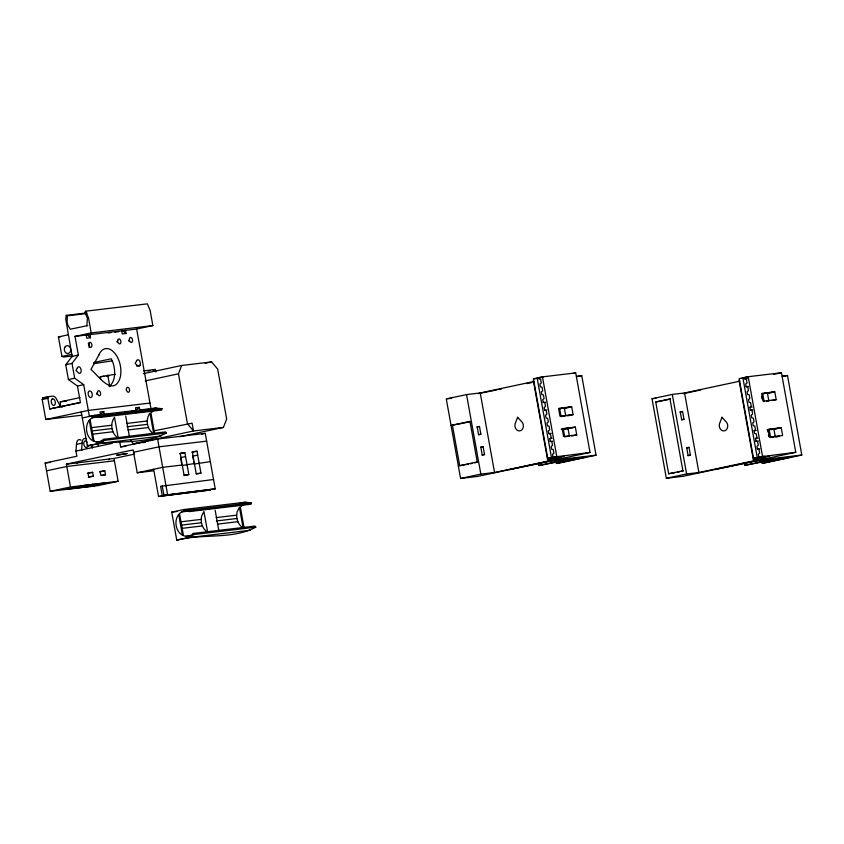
<?xml version="1.0" encoding="UTF-8"?>
<svg xmlns="http://www.w3.org/2000/svg" width="844" height="844" viewBox="0 0 844 844"><rect width="100%" height="100%" fill="white"/><g stroke="black" fill="none" stroke-linecap="round" stroke-linejoin="round"><path stroke-width="1.27" d="M118.128 481.312L70.485 486.999L66.37 464.147L114.014 458.461L118.128 481.312L97.862 485.627L50.218 491.313L45.133 463.008L76.878 456.235L75.949 451.086L76.487 444.366A6.024 3.566 78 0 1 81.045 440.135M86.668 438.943A6.024 3.566 78 0 0 82.121 443.163L81.583 449.884L82.564 449.768M86.805 312.892L66.254 315.35L65.737 318.969L72.109 356.39L65.758 364.713L68.417 379.526L77.437 386.014L80.391 402.398L49.743 408.939L47.834 398.326L48.488 396.648L52.687 396.152A6.024 3.566 78 0 1 56.295 398.748L59.481 404.582A6.341 3.756 78 0 0 62.277 407.219M66.254 315.35L67.362 315.846L67.13 322.419L68.069 325.636L70.316 329.213L87.744 325.584M116.556 436.865C111.208 432.086 110.058 423.076 114.51 417.347L118.202 437.92M152.047 432.634C146.698 427.855 145.558 418.846 150 413.117L153.703 433.679M201.157 519.398L201.621 516.127L203.931 511.517L207.635 532.089C203.182 529.631 201.115 524.293 201.157 519.398L180.711 521.835M236.658 515.156L237.122 511.897L239.422 507.286L243.125 527.859C238.673 525.39 236.605 520.062 236.658 515.156L216.201 517.604M99.982 417.39L100.33 416.06L161.974 408.707L161.637 410.036L99.982 417.39C95.52 415.322 90.234 417.759 88.114 422.011A12.85 10.35 83.2 0 0 91.331 439.872L96.469 442.182L102.905 441.591M189.404 511.559L189.752 510.23L251.396 502.876L251.058 504.206L189.404 511.559C184.952 509.491 179.667 511.939 177.546 516.18A12.85 10.35 83.2 0 0 180.764 534.052C184.34 537.259 190.122 537.016 193.339 533.419L254.993 526.065L255.774 527.162C232.385 539.928 202.011 533.281 176.765 540.16L171.722 512.118L183.792 509.544L245.446 502.191L251.396 502.876M86.805 325.7L87.417 318.251L84.885 312.101L85.729 311.193L147.383 303.84L150.158 310.529L152.859 325.573L136.654 329.033L75 336.387L78.355 355.05L72.014 363.374L65.758 364.713M81.752 415.195L45.787 419.489L42.2 399.528L42.854 397.851L48.488 396.648M223.396 427.412L193.508 430.978L187.431 423.73L178.453 373.829L181.724 365.473L211.612 361.907L217.689 369.144L226.667 419.057L223.396 427.412L179.962 436.675M108.676 459.79L109.277 459.009M100.12 414.583L103.77 411.534L104.34 414.657L106.871 414.351M135.61 410.353L139.271 407.304L139.83 410.427L142.33 410.121M81.214 411.935L87.343 445.991C112.59 439.112 142.952 445.759 166.342 432.983L165.561 431.896L103.917 439.249L99.054 442.056M166.342 432.983L104.698 440.336L99.413 443.416L87.343 445.991M153.724 410.416L150.939 413.001L154.631 433.573M255.774 527.162L194.12 534.516L188.834 537.586L176.765 540.16M243.146 504.585L240.361 507.181L244.064 527.743M542.745 377.331L533.408 378.798L547.724 458.334L558.686 456.53L553.084 457.195L552.546 454.251L553.928 453.249L553.274 449.588L551.649 449.219L551.143 446.455L552.525 445.453L551.87 441.781L550.246 441.423L549.739 438.658L551.121 437.656L550.467 433.985L548.843 433.626L548.336 430.851L549.718 429.849L549.064 426.188L547.439 425.83L546.933 423.055L548.315 422.053L547.661 418.392L546.036 418.033L545.53 415.259L546.912 414.256L546.258 410.595L544.633 410.226L544.127 407.462L545.509 406.46L544.855 402.788L543.23 402.43L542.724 399.666L544.106 398.663L543.452 394.992L541.827 394.633L541.321 391.859L542.703 390.867L542.048 387.196L540.424 386.837L539.917 384.062L541.299 383.06L540.645 379.399L539.021 379.04L538.767 377.648L542.449 376.867L575.703 372.9L590.019 452.447L477.546 476.427L460.592 478.442L446.276 398.906L466.542 394.581L480.225 392.945L534.146 381.456M748.491 377.173L739.154 378.639L753.47 458.186L764.432 456.372L758.83 457.037L758.302 454.093L759.674 453.091L759.02 449.43L757.395 449.071L756.899 446.297L758.271 445.294L757.617 441.634L755.992 441.264L755.496 438.5L756.868 437.498L756.213 433.837L754.589 433.468L754.093 430.704L755.464 429.702L754.81 426.03L753.186 425.671L752.69 422.907L754.061 421.905L753.407 418.234L751.782 417.875L751.287 415.1L752.658 414.098L752.004 410.437L750.379 410.078L749.883 407.304L751.255 406.302L750.601 402.641L748.976 402.282L748.48 399.507L749.852 398.505L749.198 394.844L747.573 394.475L747.077 391.711L748.449 390.709L747.795 387.037L746.17 386.679L745.674 383.914L747.045 382.912L746.391 379.241L744.767 378.882L744.514 377.5L748.206 376.709L781.46 372.742L795.765 452.289L683.292 476.269L666.338 478.295L652.022 398.748L672.288 394.422L684.568 392.966L739.777 381.193M683.281 470.825L681.33 471.385M167.756 494.879L168.842 494.605M172.419 494.32L173.516 494.046M177.092 493.761L178.19 493.487M181.766 493.202L182.853 492.938M186.429 492.653L187.526 492.379M191.103 492.094L192.2 491.82M195.776 491.535L196.863 491.261M200.45 490.976L201.537 490.702M205.113 490.417L206.21 490.153M209.787 489.868L210.884 489.594M72.563 356.611A19.032 11.257 78 0 0 69.546 356.326L63.564 357.033L61.928 356.432L58.426 336.914L68.427 334.783M75 336.387L91.205 332.926L152.859 325.573M61.928 356.432L71.94 354.301M72.109 356.39L78.355 355.05M93.747 362.53L111.26 358.795L112.896 362.509A19.032 11.257 78 0 1 109.087 386.373M112.484 360.768L93.737 363.711M68.417 379.526L74.673 378.196L83.693 384.685L89.401 416.44L93.135 415.986M136.412 365.979L140.167 365.178M100.71 379.315L100.257 376.751L115.48 374.23M77.437 386.014L83.693 384.685M143.396 373.639L181.724 365.473M205.229 363.268L211.612 361.907M42.2 399.528L47.834 398.326M145.242 380.908L178.453 373.829M79.958 397.629L60.272 401.828A6.351 3.756 78 0 1 59.966 406.375M49.743 408.939L80.233 402.662M45.787 419.489L88.325 410.416L149.979 403.063M161.974 408.707L156.013 408.021L94.37 415.375L82.301 417.949M152.3 408.812L156.013 408.021M76.487 444.366L82.121 443.163M154.22 430.82L192.105 423.182L193.508 430.978L133.468 443.775L130.43 440.157M75.949 451.086L112.231 443.353M119.742 441.781L120.66 446.898L157.606 439.028L205.25 433.341L215.231 488.866L163.915 495.333L162.227 485.975M201.421 434.154L205.25 433.341M66.37 464.147L133.141 449.915L137.245 472.756L153.123 470.868M46.536 470.804L66.792 466.479L114.436 460.803M133.563 452.247L159.01 446.824L206.653 441.138M114.014 458.461L134.555 454.083M87.586 473.4L92.65 472.323L93.357 476.216L88.293 477.303M179.772 453.745L184.868 452.658L188.813 474.571L184.14 475.573L180.194 453.217L184.868 452.658M99.729 471.954L104.793 470.868L105.5 474.771L101.702 475.583M191.926 452.3L197.011 451.213L200.956 473.125L197.454 473.874M478.474 393.631L497.042 389.865M573.16 373.438L575.703 372.9M499.194 389.506L501.441 389.021M526.677 383.64L531.794 382.554M185.564 456.562L180.563 457.627L181.576 463.25M192.706 456.182L197.718 455.116M576.737 376.719L581.738 375.654L596.054 455.19L558.528 463.198L556.185 463.472L586.2 457.068L547.904 461.636L509.291 469.654M50.218 491.313L70.485 486.999M137.245 472.756L162.702 467.333L182.315 464.991M66.096 489.425L85.012 485.384L109.298 482.494L90.392 486.524M181.987 465.508L194.458 463.546M451.044 425.418L469.95 421.388L477.25 461.942A12.85 0.559 -10.2 0 1 474.623 462.828M564.583 416.124L561.049 416.535L559.646 408.739L564.647 407.673M559.646 408.739L569.362 407.114M476.955 427.032L479.487 426.494L480.89 434.291L478.358 434.829M564.066 408.464L571.694 406.829L573.097 414.636L568.012 415.723M158.556 496.483L209.924 490.005L158.556 496.483L153.65 469.264M163.915 495.333L215.231 488.866M567.01 415.712L570.766 414.91M682.954 393.747L700.731 389.96M773.811 374.377L781.46 372.742M655.735 402.008L670.4 398.969L655.735 402.008L668.638 473.748L674.968 472.682M782.483 376.561L787.484 375.496L801.8 455.043L764.284 463.039L761.932 463.324L791.957 456.921L753.65 461.489L715.047 469.496M568.297 427.95L563.296 429.016L564.699 436.812L568.234 436.39M565.448 429.005L573.013 427.391M480.605 447.309L483.137 446.771L484.54 454.568L482.008 455.106M567.717 428.741L575.344 427.106L576.747 434.913L571.662 435.989M239.411 503.478L245.446 502.191M764.126 401.565L762.723 393.768L767.734 392.703M762.723 393.768L772.45 392.143M680.032 412.062L682.574 411.524L683.978 419.32L681.435 419.858M767.143 393.494L774.781 391.859L776.185 399.666L772.365 400.478M458.345 465.972L477.25 461.942M553.084 457.195L590.019 452.447M460.592 478.442L480.848 474.128L494.542 472.492L561.302 458.26L547.619 459.896L533.303 380.349M547.619 459.896L564.024 456.393L547.724 458.334M538.556 463.082L538.999 465.519L569.025 459.125M575.924 458.303L538.999 465.519M774.18 428.573L767.639 429.976L768.04 432.202M771.342 429.628L778.906 428.013M686.489 447.932L689.02 447.394L690.424 455.19L687.892 455.728M773.6 429.364L781.238 427.739L782.641 435.536L769.517 437.097L768.114 429.301L781.238 427.739M769.179 429.638L770.583 437.445L775.583 436.38M779.054 436.074L775.298 436.875L773.895 429.079L767.091 429.86M776.28 436.886L778.822 436.348M668.638 473.748L683.313 470.709M758.83 457.037L795.765 452.289M666.338 478.295L686.605 473.969L698.885 472.503L765.645 458.271L753.365 459.737L739.049 380.19M753.365 459.737L769.77 456.235L753.47 458.186M744.313 462.923L744.746 465.371L774.771 458.967M781.671 458.144L744.746 465.371M147.879 371.054L150.39 370.527M152.891 369.999L155.401 369.472L155.855 372.035M677.384 472.229L679.547 471.785M100.257 376.751L103.991 376.308M106.481 376.002L108.971 375.707M67.362 315.846L86.626 313.546M58.426 336.914L60.99 336.608M108.327 332.947L110.923 332.631M114.816 332.167L118.709 331.703M122.602 331.238L125.197 330.932M89.949 334.604L90.508 337.727L86.774 338.17L86.215 335.047M125.45 330.373L126.009 333.486L122.275 333.929L121.705 330.816M143.807 370.854L155.401 369.472M42.854 397.851L47.053 397.355M60.272 401.828L66.592 401.079M103.77 411.534L100.035 411.977L100.594 415.1M139.271 407.304L135.536 407.747L136.095 410.87M144.82 409.825L148.565 409.382M95.625 415.691L99.36 415.248M109.414 414.045L113.223 413.592M117.042 413.138L120.85 412.684M124.659 412.231L128.467 411.777M131.01 411.471L134.818 411.017M94.633 416.778L97.208 416.472M92.07 417.769L102.346 416.546M106.196 416.081L110.058 415.628M113.908 415.164L116.472 414.858M121.61 414.246L124.184 413.94M128.035 413.476L130.598 413.17M135.736 412.558L138.31 412.252M142.161 411.798L144.735 411.492M148.586 411.028L152.437 410.574M91.279 427.665L111.735 425.218M126.779 423.424L147.225 420.987M91.521 431.01L111.978 428.562M127.022 426.769L147.478 424.332M538.767 377.648L543.251 377.12M533.408 378.798L538.419 378.196M576.526 376.276L581.738 375.654M92.46 434.206L112.917 431.759M127.95 429.965L148.407 427.528M447.584 398.748L451.487 398.284M96.469 442.182L102.884 441.412M99.413 443.416L161.056 436.063M134.766 443.617L139.956 443.005M142.562 442.689L145.157 442.383M120.66 446.898L125.809 446.286M744.514 377.5L747.879 377.099M740.41 378.492L747.932 377.595M543.23 402.43L545.562 402.187M744.767 378.882L747.014 378.618M45.133 463.008L50.281 462.396M782.282 376.118L787.484 375.496M197.011 451.213L192.337 451.772L196.283 474.117M571.694 406.829L558.57 408.401L559.973 416.197L573.097 414.636M544.633 410.226L546.965 409.984M746.17 386.679L748.512 386.436M652.022 398.748L655.936 398.284M92.65 472.323L87.987 472.883L88.683 476.776L93.357 476.216M104.793 470.868L100.13 471.427L100.826 475.33L105.5 474.771M479.487 426.494L477.155 426.769L478.559 434.576L480.89 434.291M774.781 391.859L761.657 393.431L763.06 401.227L776.185 399.666M210.335 461.647L194.131 464.052L193.719 461.805M766.489 401.29L768.842 401.005L767.439 393.209M682.574 411.524L680.232 411.798L681.635 419.595L683.978 419.32M575.344 427.106L562.22 428.678L563.623 436.475L576.747 434.913M561.197 429.237L568.012 428.457L569.415 436.253M749.883 407.304L752.12 407.04M67.457 489.13L91.743 486.228A12.85 10.35 83.2 0 1 92.439 484.213M184.14 475.13L188.813 474.571M196.283 473.684L200.956 473.125M548.843 433.626L551.174 433.383M750.379 410.078L752.721 409.825M549.739 438.658L552.071 438.321M483.137 446.771L480.795 447.046L482.198 454.842L484.54 454.568M213.553 479.508L160.603 486.323L162.28 495.681M550.246 441.423L552.577 441.18M754.093 430.704L756.329 430.429M553.073 460.318L596.054 455.19M755.496 438.5L757.817 438.173M770.583 437.445L772.946 437.16M689.02 447.394L686.689 447.668L688.092 455.475L690.424 455.19M755.992 441.264L758.334 441.022M171.722 512.118L176.86 511.506M184.055 510.947L187.917 510.493M181.502 511.939L189.204 511.021M193.054 510.557L195.629 510.251M200.767 509.639L203.33 509.333M207.181 508.879L209.755 508.573M214.893 507.961L217.457 507.655M221.318 507.191L223.882 506.885M229.019 506.273L231.594 505.967M235.444 505.503L238.008 505.197M757.395 449.071L759.737 448.818M180.954 525.179L201.399 522.742M216.444 520.948L236.9 518.501M181.882 528.376L202.338 525.939M217.383 524.145L237.829 521.697M758.83 460.17L801.8 455.043M185.891 536.351L189.742 535.887M188.834 537.586L250.489 530.232M94.37 415.375L100.33 416.06M183.792 509.544L189.752 510.23M76.456 462.923L77.31 463.525M122.169 330.226L126.009 333.486M86.668 334.456L90.508 337.727M193.339 533.419L194.12 534.516M103.917 439.249L104.698 440.336M85.729 311.193L88.504 317.882L91.205 332.926M90.487 444.841L91.553 446.782A6.341 3.756 78 0 0 92.376 448.006M761.594 396.385L762.058 398.969M768.441 434.428L768.842 436.654M748.206 376.709L762.512 456.256M742.889 377.848L757.205 457.385M684.568 392.966L698.885 472.503M672.288 394.422L686.605 473.969M669.988 398.969L682.891 470.709M564.362 408.179L565.765 415.976M542.449 376.867L556.766 456.414M537.143 377.996L551.459 457.543M480.225 392.945L494.542 472.492M466.542 394.581L480.848 474.128M215.136 510.187L218.839 530.749M192.907 457.3L193.318 459.558M179.645 514.418L183.348 534.98M178.706 514.534L182.41 535.096M157.606 439.028L167.597 494.552M136.654 329.033L151.055 409.076M125.714 416.008L129.417 436.58M107.758 375.158L109.836 386.689M90.224 420.249L93.916 440.811M89.285 420.354L92.988 440.927M72.014 363.374L74.673 378.196M88.219 343.139A2.543 1.498 78 0 1 89 347.464M96.638 393.188A2.543 1.498 78 0 1 96.87 394.486M116.894 341.387A2.543 1.498 78 0 1 117.063 342.02M128.721 340.565A2.543 1.498 78 0 1 128.794 341.208M469.95 421.388A12.85 0.559 -10.2 0 1 452.405 425.123L459.695 465.677A12.85 0.559 -10.2 0 0 465.076 464.759M472.26 463.356A12.85 0.559 -10.2 0 1 470.382 463.746M468.336 464.147A12.85 0.559 -10.2 0 1 466.173 464.559M87.871 444.904A3.334 1.973 78 0 1 86.151 447.563A3.334 1.973 78 0 1 83.862 444.524L83.778 443.659A3.334 1.973 78 0 1 84.337 441.57L84.748 441.18A3.334 1.973 78 0 1 87.227 442.446M98.126 444.471A6.341 3.756 78 0 1 98.031 446.022M92.502 445.664A6.351 3.756 78 0 1 92.397 447.214M88.842 343.761L88.493 345.08L89.295 346.262A2.543 1.498 78 0 0 91.669 346.652A2.543 1.498 78 0 0 90.983 342.833A2.543 1.498 78 0 0 88.842 343.761M97.545 392.112L97.197 393.431L97.988 394.612A2.543 1.498 78 0 0 100.52 394.581A2.543 1.498 78 0 0 99.012 390.751L98.611 390.709A2.543 1.498 78 0 0 97.545 392.112M117.801 340.311L117.453 341.63L118.244 342.801A2.543 1.498 78 0 0 120.629 343.202A2.543 1.498 78 0 0 119.932 339.372A2.543 1.498 78 0 0 117.801 340.311M129.459 338.845L129.111 340.164L129.913 341.345A2.543 1.498 78 0 0 132.286 341.736A2.543 1.498 78 0 0 131.601 337.916A2.543 1.498 78 0 0 129.459 338.845M126.505 388.662L126.146 389.981L126.948 391.152A2.543 1.498 78 0 0 129.322 391.553A2.543 1.498 78 0 0 128.636 387.723A2.543 1.498 78 0 0 126.505 388.662M116.82 455.138L126.959 453.597L116.82 455.138M517.636 417.295L515.104 423.867A5.233 4.209 83.2 0 0 517.361 430.292A5.233 4.209 83.2 0 0 522.71 428.689L523.174 427.486A5.233 4.209 83.2 0 0 521.402 421.409L517.636 417.295M721.979 417.305L719.447 423.878A5.233 4.209 83.2 0 0 721.715 430.303A5.233 4.209 83.2 0 0 727.064 428.71L727.528 427.497A5.233 4.209 83.2 0 0 725.756 421.43L721.979 417.305M77.353 367.942L75.96 370.474L78.186 372.573A3.334 1.973 78 0 0 81.203 370.716L81.119 369.862A3.334 1.973 78 0 0 79.368 366.971A3.334 1.973 78 0 0 77.353 367.942M98.885 355.018L90.93 369.482C97.777 374.968 112.02 396.458 119.5 379.6A19.032 11.257 78 0 0 114.731 353.13L111.883 350.429A19.032 11.257 78 0 0 98.885 355.018M136.559 360.884L135.167 363.405L137.888 365.979A3.334 1.973 78 0 0 140.304 364.713A3.334 1.973 78 0 0 139.176 360.367A3.334 1.973 78 0 0 136.559 360.884M52.212 399.033L51.79 399.412A3.334 1.973 78 0 0 51.241 401.512L51.326 402.366A3.334 1.973 78 0 0 54.048 405.373A3.334 1.973 78 0 0 55.113 401.333A3.334 1.973 78 0 0 52.212 399.033M91.595 392.428L91.163 391.785A3.334 1.973 78 0 0 88.525 391.806A3.334 1.973 78 0 0 88.789 396.11L89.221 396.743A3.334 1.973 78 0 0 91.848 396.722A3.334 1.973 78 0 0 91.595 392.428M64.809 347.295A3.967 3.197 83.2 0 0 67.383 353.52A3.967 3.197 83.2 0 0 70.358 347.918A3.967 3.197 83.2 0 0 64.809 347.295"/></g></svg>
